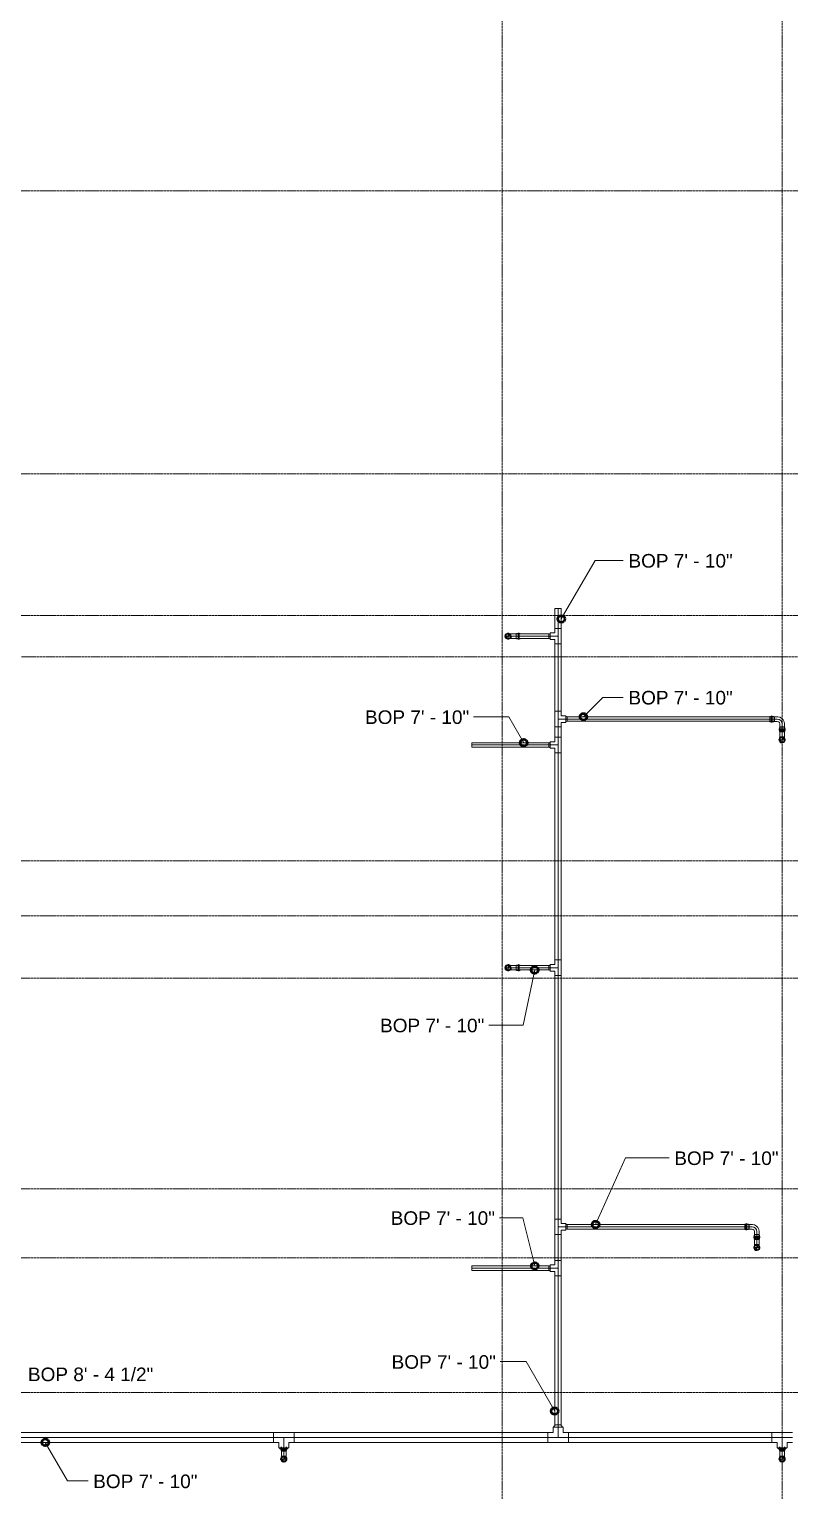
# Model space of a CAD drawing. Header units: inches. Extents: x -3679 to 241, y -496 to 1784.
# Drawn here: x -2349.9 to -2129.8, y 310.6 to 733.7 of the extents above; entities that cross this region are included whole.
import ezdxf

# ---------------------------------------------------------------- set-up
doc = ezdxf.new("R2010")
doc.units = ezdxf.units.IN
doc.header["$MEASUREMENT"] = 0
doc.linetypes.add('Grid Line', pattern=[0.875, 0.5, -0.125, 0.125, -0.125])
for name, color, linetype, lineweight in [('G-ANNO-DIMS', 251, 'Continuous', 9), ('P-PIPE', 1, 'Continuous', 9), ('P-PIPE-CNTR', 1, 'Continuous', 9), ('S-GRID', 8, 'Continuous', 9)]:
    doc.layers.add(name, color=color, linetype=linetype, lineweight=lineweight)
doc.styles.add('Arial', font='arial.ttf', dxfattribs={"height": 3.934132})

# ---------------------------------------------------------------- blocks, each defined once
blk = doc.blocks.new('Victaulic-VicPress316-Elbow 90-45deg Style P568_P571 - Standard-523083-FIFTH LEVEL')
at = {"layer": 'P-PIPE'}
for p, q in [((-3.18, 0.77), (-3.52, 0.77)), ((-3.52, 0.77), (-3.52, -0.77)), ((-3.52, -0.77), (-3.52, 0.77)), ((-2.22, 0.66), (-3.52, 0.66)), ((-3.52, -0.66), (-3.52, 0.66)), ((-3.52, 0.66), (-3.52, -0.66)), ((-3.18, -0.77), (-3.18, 0.77)), ((-3.18, 0.77), (-3.18, -0.77)), ((-2.44, 0.77), (-2.89, 0.77)), ((-2.89, -0.77), (-2.89, 0.77)), ((-2.89, 0.77), (-2.89, -0.77)), ((-1.39, 0.66), (-2.33, 0.66)), ((-2.33, 0), (-2.33, 0.66)), ((-2.33, 0.66), (-2.33, 0)), ((-2.22, -0.66), (-2.22, 0.66)), ((-2.22, 0.66), (-2.22, -0.66)), ((-0.77, 3.52), (-0.77, 3.18)), ((0.77, 3.52), (-0.77, 3.52)), ((-0.77, 3.52), (0.77, 3.52)), ((-0.77, 3.18), (0.77, 3.18)), ((0.77, 3.18), (-0.77, 3.18)), ((-0.77, 2.89), (-0.77, 2.44)), ((-0.77, 2.89), (0.77, 2.89)), ((0.77, 2.89), (-0.77, 2.89)), ((-0.66, 3.52), (-0.66, 2.22)), ((-0.66, 3.52), (0.66, 3.52)), ((0.66, 3.52), (-0.66, 3.52)), ((-0.66, 2.33), (-0.66, 1.39)), ((0, 2.33), (-0.66, 2.33)), ((-0.66, 2.33), (0, 2.33)), ((-0.66, 2.22), (0.66, 2.22)), ((0.66, 2.22), (-0.66, 2.22)), ((0, 2.33), (0.66, 2.33)), ((0.66, 2.33), (0, 2.33)), ((0, 1.39), (0, 2.33)), ((0.66, 2.22), (0.66, 3.52)), ((0.66, 1.39), (0.66, 2.33)), ((0.77, 3.18), (0.77, 3.52)), ((0.77, 2.44), (0.77, 2.89)), ((-3.52, -0.66), (-2.22, -0.66)), ((-3.52, -0.77), (-3.18, -0.77)), ((-2.89, -0.77), (-2.44, -0.77)), ((-2.33, 0), (-2.33, -0.66)), ((-2.33, -0.66), (-2.33, 0)), ((-1.39, 0), (-2.33, 0)), ((-2.33, -0.66), (-1.39, -0.66))]:
    blk.add_line(p, q, dxfattribs=at)
at = {"layer": 'P-PIPE', "flags": 128}
for points in [[(-3.18, 0.77), (-3.11, 0.89), (-2.98, 0.9), (-2.89, 0.79), (-2.89, 0.77)], [(-3.18, 0.77), (-3.18, 0.67), (-3.18, 0.42), (-3.18, 0.07), (-3.18, -0.3), (-3.18, -0.6), (-3.18, -0.75), (-3.18, -0.77)], [(-3.18, -0.77), (-3.18, -0.67), (-3.18, -0.42), (-3.18, -0.07), (-3.18, 0.3), (-3.18, 0.6), (-3.18, 0.75), (-3.18, 0.77)], [(-2.89, -0.77), (-2.89, -0.67), (-2.89, -0.42), (-2.89, -0.07), (-2.89, 0.3), (-2.89, 0.6), (-2.89, 0.75), (-2.89, 0.77)], [(-2.89, 0.77), (-2.89, 0.67), (-2.89, 0.42), (-2.89, 0.07), (-2.89, -0.3), (-2.89, -0.6), (-2.89, -0.75), (-2.89, -0.77)], [(-2.44, 0.77), (-2.24, 0.68), (-2.22, 0.66)], [(-0.66, 1.39), (-0.75, 1.04), (-1, 0.77), (-1.35, 0.66), (-1.39, 0.66)], [(-1.39, -0.66), (-0.78, -0.56), (-0.23, -0.29), (0.22, 0.13), (0.53, 0.67), (0.65, 1.27), (0.66, 1.39)], [(-0.77, 2.89), (-0.89, 2.96), (-0.9, 3.1), (-0.79, 3.18), (-0.77, 3.18)], [(0.77, 3.18), (0.67, 3.18), (0.42, 3.18), (0.07, 3.18), (-0.3, 3.18), (-0.6, 3.18), (-0.75, 3.18), (-0.77, 3.18)], [(-0.77, 3.18), (-0.67, 3.18), (-0.42, 3.18), (-0.07, 3.18), (0.3, 3.18), (0.6, 3.18), (0.75, 3.18), (0.77, 3.18)], [(-0.77, 2.89), (-0.67, 2.89), (-0.42, 2.89), (-0.07, 2.89), (0.3, 2.89), (0.6, 2.89), (0.75, 2.89), (0.77, 2.89)], [(0.77, 2.89), (0.67, 2.89), (0.42, 2.89), (0.07, 2.89), (-0.3, 2.89), (-0.6, 2.89), (-0.75, 2.89), (-0.77, 2.89)], [(-0.66, 2.22), (-0.77, 2.41), (-0.77, 2.44)], [(0.77, 2.44), (0.68, 2.24), (0.66, 2.22)], [(0.77, 3.18), (0.89, 3.11), (0.9, 2.98), (0.79, 2.89), (0.77, 2.89)], [(-2.89, -0.77), (-2.96, -0.89), (-3.1, -0.9), (-3.18, -0.79), (-3.18, -0.77)], [(-2.22, -0.66), (-2.41, -0.77), (-2.44, -0.77)]]:
    blk.add_lwpolyline(points, dxfattribs=at)
at = {"layer": 'P-PIPE'}
blk.add_arc((-1.39, 1.39), 1.39, 270, 0, dxfattribs=at)
blk = doc.blocks.new('Victaulic-VicPress316-Elbow 90-45deg Style P568_P571 - Standard-V2-FIFTH LEVEL')
at = {"layer": 'P-PIPE'}
for p, q in [((-1934.31, 162.63), (-1934.64, 162.63)), ((-1933.35, 162.52), (-1934.64, 162.52)), ((-1934.64, 161.86), (-1934.64, 161.86)), ((-1934.64, 161.86), (-1934.64, 161.86)), ((-1934.64, 161.86), (-1934.64, 161.86)), ((-1934.64, 161.86), (-1934.64, 161.86)), ((-1934.64, 161.21), (-1933.35, 161.21)), ((-1934.64, 161.1), (-1934.31, 161.1)), ((-1934.31, 161.86), (-1934.31, 161.86)), ((-1934.31, 161.86), (-1934.31, 161.86)), ((-1933.56, 162.63), (-1934.02, 162.63)), ((-1934.02, 161.86), (-1934.02, 161.86)), ((-1934.02, 161.86), (-1934.02, 161.86)), ((-1934.02, 161.1), (-1933.56, 161.1)), ((-1932.52, 162.52), (-1933.45, 162.52)), ((-1933.45, 162.52), (-1933.45, 161.86)), ((-1933.45, 161.86), (-1933.45, 162.52)), ((-1933.45, 161.86), (-1933.45, 161.21)), ((-1933.45, 161.21), (-1933.45, 161.86)), ((-1932.52, 161.86), (-1933.45, 161.86)), ((-1933.45, 161.21), (-1932.52, 161.21)), ((-1933.35, 161.86), (-1933.35, 161.86)), ((-1933.35, 161.86), (-1933.35, 161.86)), ((-1932.52, 161.86), (-1931.12, 161.86)), ((-1931.12, 161.86), (-1931.12, 161.86))]:
    blk.add_line(p, q, dxfattribs=at)
at = {"layer": 'P-PIPE', "flags": 128}
for points in [[(-1934.31, 162.63), (-1934.24, 162.75), (-1934.1, 162.76), (-1934.02, 162.65), (-1934.02, 162.63)], [(-1934.31, 162.63), (-1934.31, 162.54), (-1934.31, 162.29), (-1934.31, 161.93), (-1934.31, 161.86)], [(-1934.31, 161.86), (-1934.31, 162.23), (-1934.31, 162.51), (-1934.31, 162.63), (-1934.31, 162.63)], [(-1934.31, 161.1), (-1934.31, 161.19), (-1934.31, 161.44), (-1934.31, 161.8), (-1934.31, 161.86)], [(-1934.31, 161.86), (-1934.31, 161.5), (-1934.31, 161.22), (-1934.31, 161.1), (-1934.31, 161.1)], [(-1934.02, 161.1), (-1934.08, 160.98), (-1934.22, 160.97), (-1934.31, 161.08), (-1934.31, 161.1)], [(-1934.02, 162.63), (-1934.02, 162.54), (-1934.02, 162.29), (-1934.02, 161.93), (-1934.02, 161.86)], [(-1934.02, 161.86), (-1934.02, 162.23), (-1934.02, 162.51), (-1934.02, 162.63), (-1934.02, 162.63)], [(-1934.02, 161.1), (-1934.02, 161.19), (-1934.02, 161.44), (-1934.02, 161.8), (-1934.02, 161.86)], [(-1934.02, 161.86), (-1934.02, 161.5), (-1934.02, 161.22), (-1934.02, 161.1), (-1934.02, 161.1)], [(-1933.56, 162.63), (-1933.36, 162.54), (-1933.35, 162.52)], [(-1933.35, 161.21), (-1933.54, 161.1), (-1933.56, 161.1)], [(-1931.12, 162.52), (-1931.22, 162.52), (-1931.48, 162.52), (-1931.89, 162.52), (-1932.37, 162.52), (-1932.52, 162.52)], [(-1932.52, 161.21), (-1932.02, 161.21), (-1931.59, 161.21), (-1931.28, 161.21), (-1931.13, 161.21), (-1931.12, 161.21)], [(-1930.21, 161.86), (-1930.31, 162.26), (-1930.56, 162.58), (-1930.93, 162.76), (-1931.34, 162.75), (-1931.71, 162.56), (-1931.96, 162.24), (-1932.04, 161.86)], [(-1932.04, 161.86), (-1931.94, 161.47), (-1931.69, 161.15), (-1931.32, 160.97), (-1930.91, 160.98), (-1930.54, 161.17), (-1930.29, 161.49), (-1930.21, 161.86)], [(-1930.36, 161.86), (-1930.45, 162.23), (-1930.7, 162.51), (-1931.06, 162.63), (-1931.43, 162.57), (-1931.73, 162.34), (-1931.88, 162), (-1931.89, 161.86)], [(-1931.89, 161.86), (-1931.8, 161.5), (-1931.55, 161.22), (-1931.19, 161.1), (-1930.82, 161.16), (-1930.52, 161.39), (-1930.37, 161.73), (-1930.36, 161.86)]]:
    blk.add_lwpolyline(points, dxfattribs=at)
at = {"layer": 'P-PIPE'}
for radius, start, end in [(0.766, 0, 180), (0.766, 0, 180), (0.766, 0, 180), (0.766, 180, 0), (0.766, 180, 0), (0.766, 180, 0), (0.657, 0, 180), (0.657, 0, 180), (0.657, 90, 180), (0.658, 180, 0), (0.658, 180, 0), (0.657, 180, 270), (0.658, 0, 90), (0.658, 270, 0)]:
    blk.add_arc((-1931.12, 161.86), radius, start, end, dxfattribs=at)
blk = doc.blocks.new('Victaulic-VicPress316-Elbow 90-45deg Style P568_P571 - Standard-V1-FIFTH LEVEL')
at = {"layer": 'P-PIPE'}
for p, q in [((-2327.12, 161.86), (-2327.12, 161.86)), ((-2327.12, 161.86), (-2325.73, 161.86)), ((-2324.79, 162.52), (-2325.73, 162.52)), ((-2325.73, 161.86), (-2324.79, 161.86)), ((-2325.73, 161.21), (-2324.79, 161.21)), ((-2323.6, 162.52), (-2324.9, 162.52)), ((-2324.9, 161.86), (-2324.9, 161.86)), ((-2324.9, 161.86), (-2324.9, 161.86)), ((-2324.9, 161.21), (-2323.6, 161.21)), ((-2324.79, 162.52), (-2324.79, 161.86)), ((-2324.79, 161.86), (-2324.79, 162.52)), ((-2324.79, 161.86), (-2324.79, 161.21)), ((-2324.79, 161.21), (-2324.79, 161.86)), ((-2324.23, 162.63), (-2324.69, 162.63)), ((-2324.69, 161.1), (-2324.23, 161.1)), ((-2324.23, 161.86), (-2324.23, 161.86)), ((-2324.23, 161.86), (-2324.23, 161.86)), ((-2323.6, 162.63), (-2323.94, 162.63)), ((-2323.94, 161.86), (-2323.94, 161.86)), ((-2323.94, 161.86), (-2323.94, 161.86)), ((-2323.94, 161.1), (-2323.6, 161.1)), ((-2323.6, 161.86), (-2323.6, 161.86)), ((-2323.6, 161.86), (-2323.6, 161.86)), ((-2323.6, 161.86), (-2323.6, 161.86)), ((-2323.6, 161.86), (-2323.6, 161.86))]:
    blk.add_line(p, q, dxfattribs=at)
at = {"layer": 'P-PIPE', "flags": 128}
for points in [[(-2326.21, 161.86), (-2326.31, 162.26), (-2326.56, 162.58), (-2326.93, 162.76), (-2327.34, 162.75), (-2327.71, 162.56), (-2327.96, 162.24), (-2328.04, 161.86)], [(-2328.04, 161.86), (-2327.94, 161.47), (-2327.69, 161.15), (-2327.32, 160.97), (-2326.91, 160.98), (-2326.54, 161.17), (-2326.29, 161.49), (-2326.21, 161.86)], [(-2326.36, 161.86), (-2326.45, 162.23), (-2326.7, 162.51), (-2327.06, 162.63), (-2327.43, 162.57), (-2327.73, 162.34), (-2327.88, 162), (-2327.89, 161.86)], [(-2327.89, 161.86), (-2327.8, 161.5), (-2327.55, 161.22), (-2327.19, 161.1), (-2326.82, 161.16), (-2326.52, 161.39), (-2326.37, 161.73), (-2326.36, 161.86)], [(-2325.73, 162.52), (-2326.23, 162.52), (-2326.66, 162.52), (-2326.97, 162.52), (-2327.12, 162.52), (-2327.12, 162.52)], [(-2327.12, 161.21), (-2327.03, 161.21), (-2326.77, 161.21), (-2326.36, 161.21), (-2325.88, 161.21), (-2325.73, 161.21)], [(-2324.9, 162.52), (-2324.71, 162.63), (-2324.69, 162.63)], [(-2324.69, 161.1), (-2324.89, 161.19), (-2324.9, 161.21)], [(-2324.23, 162.63), (-2324.17, 162.75), (-2324.03, 162.76), (-2323.94, 162.65), (-2323.94, 162.63)], [(-2324.23, 162.63), (-2324.23, 162.54), (-2324.23, 162.29), (-2324.23, 161.93), (-2324.23, 161.86)], [(-2324.23, 161.86), (-2324.23, 162.23), (-2324.23, 162.51), (-2324.23, 162.63), (-2324.23, 162.63)], [(-2324.23, 161.1), (-2324.23, 161.19), (-2324.23, 161.44), (-2324.23, 161.8), (-2324.23, 161.86)], [(-2324.23, 161.86), (-2324.23, 161.5), (-2324.23, 161.22), (-2324.23, 161.1), (-2324.23, 161.1)], [(-2323.94, 161.1), (-2324.01, 160.98), (-2324.15, 160.97), (-2324.23, 161.08), (-2324.23, 161.1)], [(-2323.94, 162.63), (-2323.94, 162.54), (-2323.94, 162.29), (-2323.94, 161.93), (-2323.94, 161.86)], [(-2323.94, 161.86), (-2323.94, 162.23), (-2323.94, 162.51), (-2323.94, 162.63), (-2323.94, 162.63)], [(-2323.94, 161.1), (-2323.94, 161.19), (-2323.94, 161.44), (-2323.94, 161.8), (-2323.94, 161.86)], [(-2323.94, 161.86), (-2323.94, 161.5), (-2323.94, 161.22), (-2323.94, 161.1), (-2323.94, 161.1)]]:
    blk.add_lwpolyline(points, dxfattribs=at)
at = {"layer": 'P-PIPE'}
for radius, start, end in [(0.767, 0, 180), (0.767, 0, 180), (0.767, 0, 180), (0.767, 180, 360), (0.767, 180, 0), (0.767, 180, 0), (0.657, 360, 180), (0.657, 0, 180), (0.657, 90, 180), (0.658, 180, 0), (0.658, 180, 0), (0.657, 180, 270), (0.658, 0, 90), (0.658, 270, 0)]:
    blk.add_arc((-2327.12, 161.86), radius, start, end, dxfattribs=at)

msp = doc.modelspace()

# ---------------------------------------------------------------- linework, layer by layer
at = {"layer": 'G-ANNO-DIMS'}
for p, q in [((-2195.91, 563), (-2186.13, 579.93)), ((-2186.13, 579.93), (-2177.98, 579.93)), ((-2189.5, 534.66), (-2183.87, 540.29)), ((-2183.87, 540.29), (-2177.98, 540.29)), ((-2211.11, 534.65), (-2221.29, 534.65)), ((-2206.78, 527.16), (-2211.11, 534.65)), ((-2203.61, 461.35), (-2206.98, 445.38)), ((-2206.98, 445.38), (-2216.92, 445.38)), ((-2185.99, 387.66), (-2177.32, 406.95)), ((-2177.32, 406.95), (-2164.71, 406.95)), ((-2207.01, 389.61), (-2213.84, 389.61)), ((-2203.59, 375.66), (-2207.01, 389.61)), ((-2206.07, 347.95), (-2213.58, 347.95)), ((-2197.81, 333.64), (-2206.07, 347.95)), ((-2345.29, 324.56), (-2338.85, 313.4)), ((-2338.85, 313.4), (-2332.92, 313.4))]:
    msp.add_line(p, q, dxfattribs=at)
at = {"layer": 'G-ANNO-DIMS', "lineweight": 50}
for centre in [(-2195.91, 563), (-2189.5, 534.66), (-2206.78, 527.16), (-2203.61, 461.35), (-2185.99, 387.66), (-2203.59, 375.66), (-2197.81, 333.64), (-2345.29, 324.56)]:
    msp.add_circle(centre, 1, dxfattribs=at)
at = {"layer": 'P-PIPE'}
for p, q in [((-2197.81, 566), (-2197.81, 560.25)), ((-2195.91, 566), (-2197.81, 566)), ((-2195.91, 560.25), (-2195.91, 566)), ((-2199.51, 558.66), (-2208.98, 558.66)), ((-2208.98, 557.35), (-2208.98, 558.66)), ((-2199.1, 558.82), (-2199.51, 558.57)), ((-2199.51, 557.35), (-2199.51, 558.66)), ((-2197.81, 558.96), (-2199.1, 558.96)), ((-2199.1, 558.96), (-2199.1, 557.05)), ((-2199.1, 557.05), (-2199.1, 558.96)), ((-2195.91, 560.25), (-2197.81, 560.25)), ((-2197.81, 560.25), (-2197.81, 558.96)), ((-2197.81, 560.25), (-2195.91, 560.25)), ((-2195.91, 560.25), (-2197.81, 560.25)), ((-2195.91, 555.76), (-2195.91, 560.25)), ((-2208.98, 557.35), (-2199.51, 557.35)), ((-2199.51, 557.44), (-2199.1, 557.19)), ((-2199.1, 557.05), (-2197.81, 557.05)), ((-2197.81, 557.05), (-2197.81, 555.76)), ((-2197.81, 555.76), (-2195.91, 555.76)), ((-2195.91, 555.76), (-2197.81, 555.76)), ((-2197.81, 555.76), (-2197.81, 536.25)), ((-2195.91, 555.76), (-2197.81, 555.76)), ((-2195.91, 536.25), (-2195.91, 555.76)), ((-2197.81, 536.25), (-2197.81, 531.76)), ((-2195.91, 536.25), (-2197.81, 536.25)), ((-2197.81, 536.25), (-2195.91, 536.25)), ((-2195.91, 536.25), (-2197.81, 536.25)), ((-2195.91, 534.96), (-2195.91, 536.25)), ((-2194.61, 534.96), (-2195.91, 534.96)), ((-2194.61, 534.96), (-2194.61, 533.05)), ((-2194.61, 533.05), (-2194.61, 534.96)), ((-2194.21, 534.57), (-2194.61, 534.82)), ((-2194.61, 533.19), (-2194.21, 533.44)), ((-2134.33, 534.66), (-2194.21, 534.66)), ((-2194.21, 533.35), (-2194.21, 534.66)), ((-2194.21, 533.35), (-2134.33, 533.35)), ((-2134.33, 533.35), (-2134.33, 534.66)), ((-2195.91, 531.76), (-2197.81, 531.76)), ((-2197.81, 531.76), (-2195.91, 531.76)), ((-2197.81, 531.76), (-2197.81, 528.75)), ((-2195.91, 531.76), (-2197.81, 531.76)), ((-2195.91, 531.76), (-2195.91, 533.05)), ((-2195.91, 533.05), (-2194.61, 533.05)), ((-2195.91, 528.75), (-2195.91, 531.76)), ((-2132.66, 531.67), (-2132.66, 530.33)), ((-2132.66, 531.67), (-2131.34, 531.67)), ((-2132.66, 530.33), (-2131.34, 530.33)), ((-2131.34, 530.33), (-2131.34, 531.67)), ((-2199.51, 527.16), (-2221.81, 527.16)), ((-2221.81, 525.85), (-2221.81, 527.16)), ((-2221.81, 525.85), (-2199.51, 525.85)), ((-2199.1, 527.32), (-2199.51, 527.07)), ((-2199.51, 525.85), (-2199.51, 527.16)), ((-2199.51, 525.94), (-2199.1, 525.69)), ((-2197.81, 527.46), (-2199.1, 527.46)), ((-2199.1, 527.46), (-2199.1, 525.55)), ((-2199.1, 525.55), (-2199.1, 527.46)), ((-2199.1, 525.55), (-2197.81, 525.55)), ((-2197.81, 528.75), (-2197.81, 527.46)), ((-2197.81, 528.75), (-2195.91, 528.75)), ((-2195.91, 528.75), (-2197.81, 528.75)), ((-2195.91, 528.75), (-2197.81, 528.75)), ((-2197.81, 525.55), (-2197.81, 524.26)), ((-2195.91, 524.26), (-2195.91, 528.75)), ((-2197.81, 524.26), (-2195.91, 524.26)), ((-2195.91, 524.26), (-2197.81, 524.26)), ((-2197.81, 524.26), (-2197.81, 464.25)), ((-2195.91, 524.26), (-2197.81, 524.26)), ((-2195.91, 464.25), (-2195.91, 524.26)), ((-2199.51, 462.66), (-2208.98, 462.66)), ((-2208.98, 461.35), (-2208.98, 462.66)), ((-2208.98, 461.35), (-2199.51, 461.35)), ((-2199.1, 462.82), (-2199.51, 462.57)), ((-2199.51, 461.35), (-2199.51, 462.66)), ((-2199.51, 461.44), (-2199.1, 461.19)), ((-2197.81, 462.96), (-2199.1, 462.96)), ((-2199.1, 462.96), (-2199.1, 461.05)), ((-2199.1, 461.05), (-2199.1, 462.96)), ((-2197.81, 464.25), (-2197.81, 462.96)), ((-2197.81, 464.25), (-2195.91, 464.25)), ((-2195.91, 464.25), (-2197.81, 464.25)), ((-2195.91, 464.25), (-2197.81, 464.25)), ((-2195.91, 459.76), (-2195.91, 464.25)), ((-2199.1, 461.05), (-2197.81, 461.05)), ((-2197.81, 461.05), (-2197.81, 459.76)), ((-2197.81, 459.76), (-2195.91, 459.76)), ((-2195.91, 459.76), (-2197.81, 459.76)), ((-2197.81, 459.76), (-2197.81, 389.25)), ((-2195.91, 459.76), (-2197.81, 459.76)), ((-2195.91, 389.25), (-2195.91, 459.76)), ((-2197.81, 389.25), (-2197.81, 384.76)), ((-2195.91, 389.25), (-2197.81, 389.25)), ((-2197.81, 389.25), (-2195.91, 389.25)), ((-2195.91, 389.25), (-2197.81, 389.25)), ((-2195.91, 387.96), (-2195.91, 389.25)), ((-2194.61, 387.96), (-2195.91, 387.96)), ((-2195.91, 384.76), (-2195.91, 386.05)), ((-2195.91, 386.05), (-2194.61, 386.05)), ((-2194.61, 387.96), (-2194.61, 386.05)), ((-2194.61, 386.05), (-2194.61, 387.96)), ((-2194.21, 387.57), (-2194.61, 387.82)), ((-2194.61, 386.19), (-2194.21, 386.44)), ((-2141.64, 387.66), (-2194.21, 387.66)), ((-2194.21, 387.66), (-2194.21, 386.35)), ((-2194.21, 386.35), (-2141.64, 386.35)), ((-2141.64, 387.66), (-2141.64, 386.35)), ((-2195.91, 384.76), (-2197.81, 384.76)), ((-2197.81, 384.76), (-2195.91, 384.76)), ((-2197.81, 384.76), (-2197.81, 377.25)), ((-2195.91, 384.76), (-2197.81, 384.76)), ((-2195.91, 377.25), (-2195.91, 384.76)), ((-2139.96, 384.67), (-2139.96, 383.33)), ((-2138.65, 384.67), (-2139.96, 384.67)), ((-2138.65, 383.33), (-2139.96, 383.33)), ((-2138.65, 383.33), (-2138.65, 384.67)), ((-2197.81, 377.25), (-2197.81, 375.96)), ((-2197.81, 377.25), (-2195.91, 377.25)), ((-2195.91, 377.25), (-2197.81, 377.25)), ((-2195.91, 377.25), (-2197.81, 377.25)), ((-2195.91, 372.76), (-2195.91, 377.25)), ((-2199.51, 375.66), (-2221.81, 375.66)), ((-2221.81, 374.35), (-2221.81, 375.66)), ((-2221.81, 374.35), (-2199.51, 374.35)), ((-2199.1, 375.82), (-2199.51, 375.57)), ((-2199.51, 374.35), (-2199.51, 375.66)), ((-2199.51, 374.44), (-2199.1, 374.19)), ((-2197.81, 375.96), (-2199.1, 375.96)), ((-2199.1, 375.96), (-2199.1, 374.05)), ((-2199.1, 374.05), (-2199.1, 375.96)), ((-2199.1, 374.05), (-2197.81, 374.05)), ((-2197.81, 374.05), (-2197.81, 372.76)), ((-2197.81, 372.76), (-2195.91, 372.76)), ((-2195.91, 372.76), (-2197.81, 372.76)), ((-2197.81, 372.76), (-2197.81, 329.65)), ((-2197.81, 372.76), (-2195.91, 372.76)), ((-2195.91, 329.65), (-2195.91, 372.76)), ((-2279.24, 327.44), (-2353.47, 327.44)), ((-2273.26, 327.44), (-2279.24, 327.44)), ((-2279.24, 324.56), (-2279.24, 327.44)), ((-2279.24, 327.44), (-2279.24, 324.56)), ((-2279.24, 324.56), (-2279.24, 327.44)), ((-2199.85, 327.44), (-2273.26, 327.44)), ((-2273.26, 324.56), (-2273.26, 327.44)), ((-2273.26, 324.56), (-2273.26, 327.44)), ((-2273.26, 327.44), (-2273.26, 324.56)), ((-2198.29, 327.44), (-2199.85, 327.44)), ((-2199.85, 327.44), (-2199.85, 324.56)), ((-2199.85, 324.56), (-2199.85, 327.44)), ((-2199.85, 324.56), (-2199.85, 327.44)), ((-2198.29, 328.99), (-2198.29, 327.44)), ((-2195.42, 328.99), (-2198.29, 328.99)), ((-2198.29, 328.99), (-2195.42, 328.99)), ((-2197.67, 329.65), (-2198.17, 328.99)), ((-2197.81, 329.65), (-2195.91, 329.65)), ((-2195.54, 328.99), (-2196.04, 329.65)), ((-2195.42, 327.44), (-2195.42, 328.99)), ((-2193.86, 327.44), (-2195.42, 327.44)), ((-2193.86, 327.44), (-2193.86, 324.56)), ((-2193.86, 324.56), (-2193.86, 327.44)), ((-2134.99, 327.44), (-2193.86, 327.44)), ((-2193.86, 324.56), (-2193.86, 327.44)), ((-2129.01, 327.44), (-2134.99, 327.44)), ((-2134.99, 324.56), (-2134.99, 327.44)), ((-2134.99, 327.44), (-2134.99, 324.56)), ((-2134.99, 324.56), (-2134.99, 327.44)), ((-2353.47, 324.56), (-2279.24, 324.56)), ((-2279.24, 324.56), (-2277.69, 324.56)), ((-2277.69, 324.56), (-2277.69, 323.01)), ((-2274.81, 323.01), (-2277.69, 323.01)), ((-2277.69, 323.01), (-2274.81, 323.01)), ((-2277.56, 323.01), (-2276.81, 322.35)), ((-2276.91, 322.35), (-2276.91, 322.07)), ((-2275.59, 322.35), (-2276.91, 322.35)), ((-2275.59, 322.07), (-2276.91, 322.07)), ((-2275.69, 322.35), (-2274.94, 323.01)), ((-2275.59, 322.07), (-2275.59, 322.35)), ((-2274.81, 324.56), (-2273.26, 324.56)), ((-2274.81, 323.01), (-2274.81, 324.56)), ((-2273.26, 324.56), (-2199.85, 324.56)), ((-2199.85, 324.56), (-2193.86, 324.56)), ((-2193.86, 324.56), (-2134.99, 324.56)), ((-2134.99, 324.56), (-2133.44, 324.56)), ((-2133.44, 324.56), (-2133.44, 323.01)), ((-2130.56, 323.01), (-2133.44, 323.01)), ((-2133.44, 323.01), (-2130.56, 323.01)), ((-2133.31, 323.01), (-2132.56, 322.35)), ((-2132.66, 322.35), (-2132.66, 322.07)), ((-2131.34, 322.35), (-2132.66, 322.35)), ((-2131.34, 322.07), (-2132.66, 322.07)), ((-2131.44, 322.35), (-2130.69, 323.01)), ((-2131.34, 322.07), (-2131.34, 322.35)), ((-2130.56, 324.56), (-2129.01, 324.56)), ((-2130.56, 323.01), (-2130.56, 324.56))]:
    msp.add_line(p, q, dxfattribs=at)
for centre, radius, start, end in [((-2211.31, 558), 0.657, 0, 180), ((-2211.31, 558.33), 0.329, 270, 90), ((-2211.31, 558), 0.658, 180, 0), ((-2211.31, 557.68), 0.329, 90, 270), ((-2132, 528), 0.657, 0, 180), ((-2132, 528), 0.657, 180, 0), ((-2132, 527.68), 0.329, 90, 270), ((-2132, 528.33), 0.329, 270, 90), ((-2211.31, 462), 0.657, 0, 180), ((-2211.31, 462), 0.658, 180, 0), ((-2211.31, 461.68), 0.329, 90, 270), ((-2211.31, 462.33), 0.329, 270, 90), ((-2139.31, 381), 0.657, 0, 180), ((-2139.31, 381), 0.658, 180, 0), ((-2139.31, 380.68), 0.329, 90, 270), ((-2139.31, 381.33), 0.329, 270, 90), ((-2276.25, 319.74), 0.657, 0, 180), ((-2276.25, 319.74), 0.657, 180, 0), ((-2276.25, 319.41), 0.329, 90, 270), ((-2276.25, 320.07), 0.329, 270, 90), ((-2132, 319.74), 0.657, 0, 180), ((-2132, 319.74), 0.657, 180, 0), ((-2132, 319.41), 0.329, 90, 270), ((-2132, 320.07), 0.329, 270, 90)]:
    msp.add_arc(centre, radius, start, end, dxfattribs=at)
at = {"layer": 'P-PIPE-CNTR'}
for p, q in [((-2196.86, 560.25), (-2196.86, 566)), ((-2196.86, 560.25), (-2196.86, 566)), ((-2211.31, 557), (-2211.31, 559)), ((-2196.86, 560.25), (-2196.86, 555.76)), ((-2212.31, 558), (-2210.31, 558)), ((-2211.31, 558), (-2209.91, 558)), ((-2209.91, 558), (-2208.98, 558)), ((-2209.91, 558), (-2207.79, 558)), ((-2208.98, 558), (-2199.51, 558)), ((-2208.98, 558), (-2199.51, 558)), ((-2199.1, 558), (-2199.51, 558)), ((-2199.1, 558), (-2196.86, 558)), ((-2196.86, 536.25), (-2196.86, 555.76)), ((-2196.86, 536.25), (-2196.86, 555.76)), ((-2196.86, 536.25), (-2196.86, 531.76)), ((-2194.61, 534), (-2196.86, 534)), ((-2194.61, 534), (-2194.21, 534)), ((-2194.21, 534), (-2134.33, 534)), ((-2194.21, 534), (-2134.33, 534)), ((-2133.39, 534), (-2135.52, 534)), ((-2133.39, 534), (-2134.33, 534)), ((-2196.86, 528.75), (-2196.86, 531.76)), ((-2196.86, 528.75), (-2196.86, 531.76)), ((-2132, 531.67), (-2132, 532.61)), ((-2132, 531.67), (-2132, 530.33)), ((-2132, 531.67), (-2132, 530.33)), ((-2132, 530.33), (-2132, 529.4)), ((-2132, 529.4), (-2132, 528)), ((-2132, 527), (-2132, 529)), ((-2221.81, 526.5), (-2199.51, 526.5)), ((-2221.81, 526.5), (-2199.51, 526.5)), ((-2199.1, 526.5), (-2199.51, 526.5)), ((-2199.1, 526.5), (-2196.86, 526.5)), ((-2196.86, 528.75), (-2196.86, 524.26)), ((-2133, 528), (-2131, 528)), ((-2196.86, 464.25), (-2196.86, 524.26)), ((-2196.86, 464.25), (-2196.86, 524.26)), ((-2212.31, 462), (-2210.31, 462)), ((-2211.31, 461), (-2211.31, 463)), ((-2211.31, 462), (-2209.91, 462)), ((-2209.91, 462), (-2208.98, 462)), ((-2209.91, 462), (-2207.79, 462)), ((-2208.98, 462), (-2199.51, 462)), ((-2208.98, 462), (-2199.51, 462)), ((-2199.1, 462), (-2199.51, 462)), ((-2199.1, 462), (-2196.86, 462)), ((-2196.86, 464.25), (-2196.86, 459.76)), ((-2196.86, 389.25), (-2196.86, 459.76)), ((-2196.86, 389.25), (-2196.86, 459.76)), ((-2196.86, 389.25), (-2196.86, 384.76)), ((-2194.61, 387), (-2196.86, 387)), ((-2194.61, 387), (-2194.21, 387)), ((-2141.64, 387), (-2194.21, 387)), ((-2141.64, 387), (-2194.21, 387)), ((-2140.7, 387), (-2142.83, 387)), ((-2140.7, 387), (-2141.64, 387)), ((-2139.31, 384.67), (-2139.31, 385.61)), ((-2196.86, 377.25), (-2196.86, 384.76)), ((-2196.86, 377.25), (-2196.86, 384.76)), ((-2140.31, 381), (-2138.31, 381)), ((-2139.31, 383.33), (-2139.31, 384.67)), ((-2139.31, 383.33), (-2139.31, 384.67)), ((-2139.31, 382.4), (-2139.31, 384.52)), ((-2139.31, 382.4), (-2139.31, 383.33)), ((-2139.31, 381), (-2139.31, 382.4)), ((-2139.31, 380), (-2139.31, 382)), ((-2196.86, 377.25), (-2196.86, 372.76)), ((-2221.81, 375), (-2199.51, 375)), ((-2221.81, 375), (-2199.51, 375)), ((-2199.1, 375), (-2199.51, 375)), ((-2199.1, 375), (-2196.86, 375)), ((-2196.86, 372.76), (-2196.86, 329.65)), ((-2196.86, 372.76), (-2196.86, 329.65)), ((-2353.47, 326), (-2279.24, 326)), ((-2353.47, 326), (-2279.24, 326)), ((-2273.26, 326), (-2279.24, 326)), ((-2276.25, 323.01), (-2276.25, 326)), ((-2273.26, 326), (-2199.85, 326)), ((-2273.26, 326), (-2199.85, 326)), ((-2193.86, 326), (-2199.85, 326)), ((-2196.86, 328.99), (-2196.86, 329.65)), ((-2196.86, 328.99), (-2196.86, 326)), ((-2193.86, 326), (-2134.99, 326)), ((-2193.86, 326), (-2134.99, 326)), ((-2129.01, 326), (-2134.99, 326)), ((-2132, 323.01), (-2132, 326)), ((-2276.25, 321.14), (-2276.25, 323.26)), ((-2276.25, 323.01), (-2276.25, 322.35)), ((-2276.25, 322.07), (-2276.25, 322.35)), ((-2276.25, 322.07), (-2276.25, 322.35)), ((-2276.25, 321.14), (-2276.25, 322.07)), ((-2132, 321.14), (-2132, 323.26)), ((-2132, 323.01), (-2132, 322.35)), ((-2132, 322.07), (-2132, 322.35)), ((-2132, 322.07), (-2132, 322.35)), ((-2132, 321.14), (-2132, 322.07)), ((-2277.25, 319.74), (-2275.25, 319.74)), ((-2276.25, 319.74), (-2276.25, 321.14)), ((-2276.25, 318.74), (-2276.25, 320.74)), ((-2133, 319.74), (-2131, 319.74)), ((-2132, 319.74), (-2132, 321.14)), ((-2132, 318.74), (-2132, 320.74))]:
    msp.add_line(p, q, dxfattribs=at)
for centre in [(-2133.39, 532.61), (-2140.7, 385.61)]:
    msp.add_arc(centre, 1.39, 0, 90, dxfattribs=at)
at = {"layer": 'S-GRID', "linetype": 'Grid Line'}
for p, q in [((-2213, 1771.74), (-2213, -484.26)), ((-2132, 1771.74), (-2132, -484.26)), ((-3666.39, 687), (228, 687)), ((-3666.39, 605), (228, 605)), ((-3666.39, 564), (228, 564)), ((228, 552), (-3666.39, 552)), ((-3666.39, 493), (228, 493)), ((-3666.39, 477), (228, 477)), ((-3666.39, 459), (228, 459)), ((-3666.39, 398), (228, 398)), ((-3666.39, 378), (228, 378)), ((-3666.39, 339), (226, 339))]:
    msp.add_line(p, q, dxfattribs=at)

# ---------------------------------------------------------------- block references
at = {"layer": 'P-PIPE'}
for p in [(115.82, 396.14), (115.82, 300.14)]:
    msp.add_blockref('Victaulic-VicPress316-Elbow 90-45deg Style P568_P571 - Standard-V1-FIFTH LEVEL', p, dxfattribs=at)
for name, p, rotation in [('Victaulic-VicPress316-Elbow 90-45deg Style P568_P571 - Standard-523083-FIFTH LEVEL', (-2132, 534), 90), ('Victaulic-VicPress316-Elbow 90-45deg Style P568_P571 - Standard-V2-FIFTH LEVEL', (-2293.86, -1403.12), 270), ('Victaulic-VicPress316-Elbow 90-45deg Style P568_P571 - Standard-523083-FIFTH LEVEL', (-2139.31, 387), 90), ('Victaulic-VicPress316-Elbow 90-45deg Style P568_P571 - Standard-V1-FIFTH LEVEL', (-1977.44, 2708.13), 90), ('Victaulic-VicPress316-Elbow 90-45deg Style P568_P571 - Standard-V1-FIFTH LEVEL', (-2114.39, 2646.87), 90), ('Victaulic-VicPress316-Elbow 90-45deg Style P568_P571 - Standard-V1-FIFTH LEVEL', (-1970.14, 2646.87), 90)]:
    msp.add_blockref(name, p, dxfattribs=dict(at, rotation=rotation))

# ---------------------------------------------------------------- texts
at = {"layer": 'G-ANNO-DIMS', "char_height": 3.9341, "attachment_point": 1, "line_spacing_factor": 0.938532, "style": 'Arial'}
for s, insert, width in [('BOP 7\' - 10"', (-2176.48, 581.8), 35.952), ('BOP 7\' - 10"', (-2176.48, 542.16), 35.952), ('BOP 7\' - 10"', (-2252.75, 536.52), 35.952), ('BOP 7\' - 10"', (-2248.38, 447.25), 35.952), ('BOP 7\' - 10"', (-2163.21, 408.82), 35.952), ('BOP 7\' - 10"', (-2245.3, 391.48), 35.952), ('BOP 7\' - 10"', (-2245.04, 349.82), 35.952), ('BOP 8\' - 4 1/2"', (-2350.31, 346.23), 43.248), ('BOP 7\' - 10"', (-2331.42, 315.26), 35.952)]:
    msp.add_mtext(s, dxfattribs=dict(at, insert=insert, width=width))

doc.saveas('drawing.dxf')
